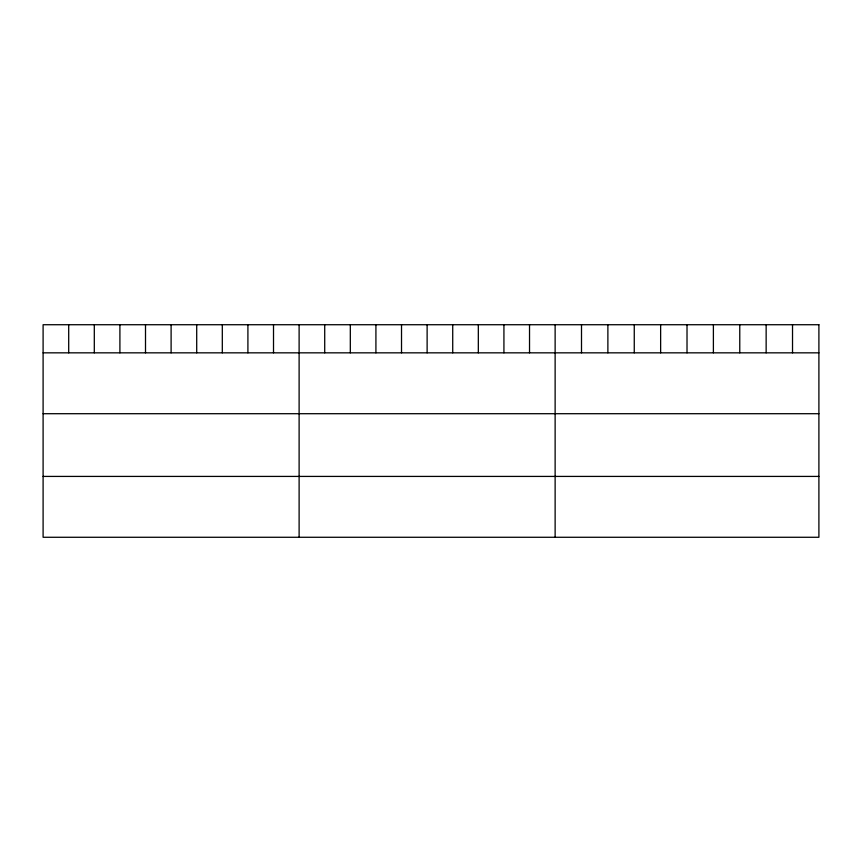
<?xml version="1.0" encoding="UTF-8"?>
<svg xmlns="http://www.w3.org/2000/svg" width="862" height="862" viewBox="0 0 862 862"><rect width="100%" height="100%" fill="white"/><g stroke="black" fill="none" stroke-linecap="round" stroke-linejoin="round"><path stroke-width="1.29" d="M43.1 352.838L818.9 352.838M43.1 413.706L818.9 413.706M43.1 476.417L818.9 476.417M792.523 324.726L792.523 352.838M766.146 324.726L766.146 352.838M739.768 324.726L739.768 352.838M713.391 324.726L713.391 352.838M687.014 324.726L687.014 352.838M660.637 324.726L660.637 352.838M634.26 324.726L634.26 352.838M607.882 324.726L607.882 352.838M581.505 324.726L581.505 352.838M555.128 324.726L555.128 537.274M529.527 324.726L529.527 352.838M503.925 324.726L503.925 352.838M478.324 324.726L478.324 352.838M452.722 324.726L452.722 352.838M427.121 324.726L427.121 352.838M401.52 324.726L401.52 352.838M375.918 324.726L375.918 352.838M350.317 324.726L350.317 352.838M324.715 324.726L324.715 352.838M299.114 324.726L299.114 537.274M273.513 324.726L273.513 352.838M247.911 324.726L247.911 352.838M222.31 324.726L222.31 352.838M196.708 324.726L196.708 352.838M171.107 324.726L171.107 352.838M145.506 324.726L145.506 352.838M119.904 324.726L119.904 352.838M94.303 324.726L94.303 352.838M68.701 324.726L68.701 352.838M818.9 324.726L43.1 324.726L43.1 537.274L818.9 537.274L818.9 324.726"/></g></svg>
